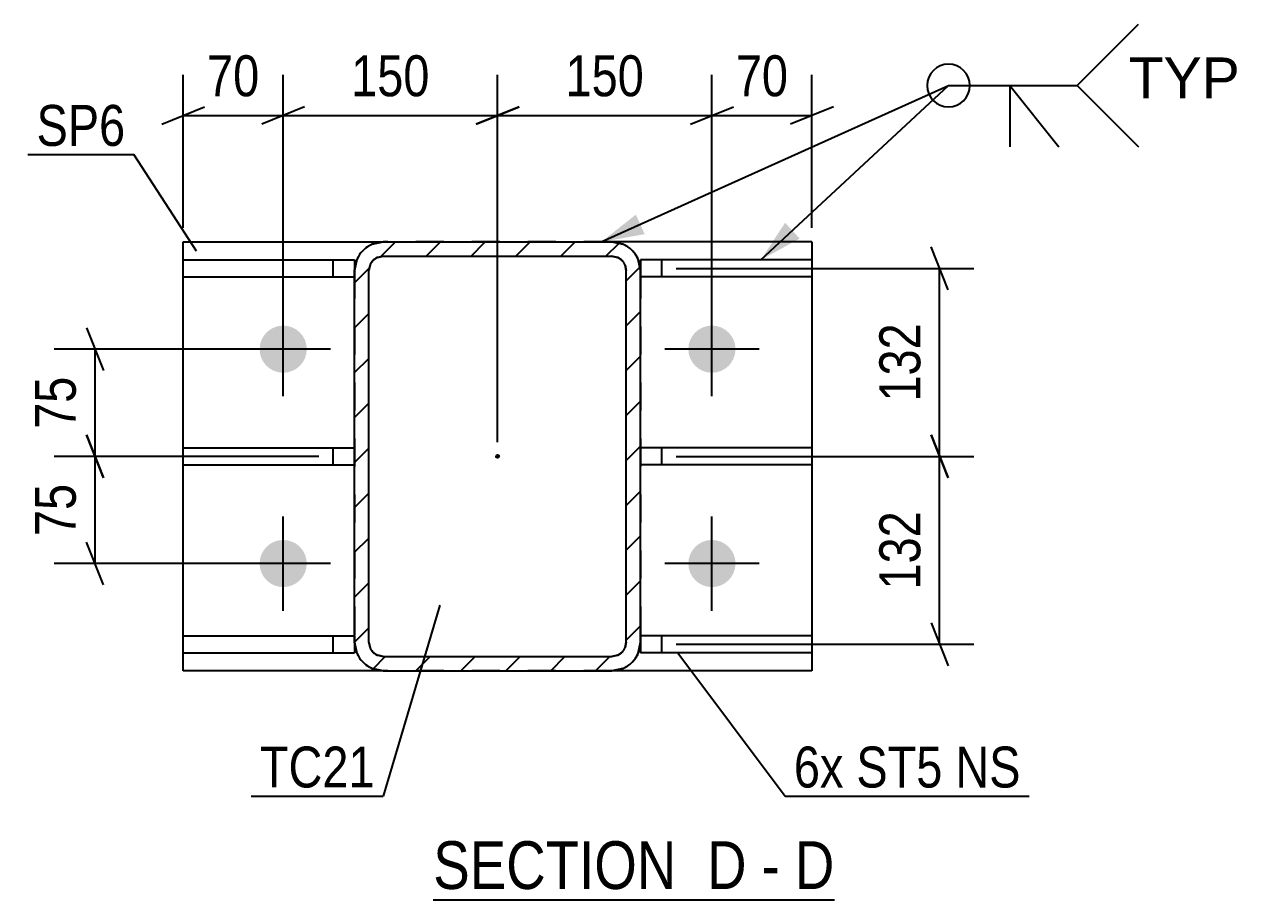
# Model space of a CAD drawing. Header units: millimetres. Extents: x 0 to 1189, y 0 to 841.
# Drawn here: x 319.6 to 404.7, y 259.9 to 321.2 of the extents above; entities that cross this region are included whole.
import ezdxf

# ---------------------------------------------------------------- set-up
doc = ezdxf.new("R2010")
doc.units = ezdxf.units.MM
doc.linetypes.add('DXK_LINE_DOT2', pattern=[3.9198, 1.9599, -1.9599])
doc.linetypes.add('DXK_LINE_DOT3', pattern=[5.9187, 2.979, -0.9799, 0.9799, -0.9799])
doc.styles.add('Arial', font='ARIAL.TTF', dxfattribs={"height": 0.2})
doc.styles.add('Arial Narrow', font='ARIALN.TTF', dxfattribs={"height": 0.2})

# ---------------------------------------------------------------- blocks, each defined once
blk = doc.blocks.new('Unknown-284935191-14 - 2940')
at = {"color": 6, "linetype": 'Continuous'}
blk.add_line((348.222, 259.901), (376.293, 259.901), dxfattribs=at)
at = {"color": 0, "linetype": 'Continuous'}
for points in [[(366.331, 260.651), (366.331, 264.151), (348.222, 264.151), (348.222, 260.651)], [(370.149, 260.651), (370.149, 264.151), (367.381, 264.151), (367.381, 260.651)], [(372.474, 260.651), (372.474, 264.151), (371.199, 264.151), (371.199, 260.651)], [(376.293, 260.651), (376.293, 264.151), (373.524, 264.151), (373.524, 260.651)]]:
    blk.add_wipeout(points, dxfattribs=at)
at = {"color": 7, "linetype": 'Continuous', "style": 'Arial Narrow'}
for s, height, p in [('SECTION ', 3.3405, (348.222, 260.651)), ('D', 3.34, (367.381, 260.651)), ('D', 3.34, (373.524, 260.651)), ('-', 3.34, (371.199, 260.651))]:
    blk.add_text(s, height=height, dxfattribs=at).set_placement(p)
blk = doc.blocks.new('Part-284935191-2991 - 2940')
at = {"color": 2, "linetype": 'Continuous'}
for p, q in [((374.723, 304.675), (362.723, 304.675)), ((362.723, 304.675), (362.723, 303.925)), ((374.723, 304.675), (374.723, 303.475)), ((374.723, 303.475), (362.723, 303.475))]:
    blk.add_line(p, q, dxfattribs=at)
at = {"color": 7, "linetype": 'DXK_LINE_DOT2'}
for p, q in [((364.223, 303.475), (364.223, 304.675)), ((362.723, 303.475), (362.723, 303.925))]:
    blk.add_line(p, q, dxfattribs=at)
blk = doc.blocks.new('Part-284935191-2986 - 2940')
at = {"color": 2, "linetype": 'Continuous'}
for p, q in [((374.723, 278.375), (362.723, 278.375)), ((374.723, 278.375), (374.723, 277.175)), ((362.723, 277.925), (362.723, 277.175)), ((374.723, 277.175), (362.723, 277.175))]:
    blk.add_line(p, q, dxfattribs=at)
at = {"color": 7, "linetype": 'DXK_LINE_DOT2'}
for p, q in [((362.723, 278.375), (362.723, 277.925)), ((364.223, 277.175), (364.223, 278.375))]:
    blk.add_line(p, q, dxfattribs=at)
blk = doc.blocks.new('Bolt-284935191-2946 - 2940')
at = {"linetype": 'Continuous'}
for points in [[(336.073, 298.425, -1), (339.373, 298.425, -1)], [(366.073, 298.425, -1), (369.373, 298.425, -1)], [(336.073, 283.425, -1), (339.373, 283.425, -1)], [(366.073, 283.425, -1), (369.373, 283.425, -1)]]:
    blk.add_hatch(color=1, dxfattribs=at).paths.add_polyline_path(points)
at = {"color": 1, "linetype": 'Continuous'}
for p, q in [((337.723, 295.125), (337.723, 301.725)), ((367.723, 295.125), (367.723, 301.725)), ((341.023, 298.425), (334.423, 298.425)), ((371.023, 298.425), (364.423, 298.425)), ((337.723, 280.125), (337.723, 286.725)), ((367.723, 280.125), (367.723, 286.725)), ((341.023, 283.425), (334.423, 283.425)), ((371.023, 283.425), (364.423, 283.425))]:
    blk.add_line(p, q, dxfattribs=at)
blk = doc.blocks.new('Part-284935191-2981 - 2940')
at = {"color": 2, "linetype": 'Continuous'}
for p, q in [((374.723, 291.525), (362.723, 291.525)), ((374.723, 291.525), (374.723, 290.325)), ((374.723, 290.325), (362.723, 290.325))]:
    blk.add_line(p, q, dxfattribs=at)
at = {"color": 7, "linetype": 'DXK_LINE_DOT2'}
for p, q in [((362.723, 291.525), (362.723, 290.325)), ((364.223, 290.325), (364.223, 291.525))]:
    blk.add_line(p, q, dxfattribs=at)
blk = doc.blocks.new('Part-284935191-2996 - 2940')
at = {"color": 2, "linetype": 'Continuous'}
for p, q in [((330.723, 290.325), (330.723, 291.525)), ((330.723, 291.525), (342.723, 291.525)), ((330.723, 290.325), (342.723, 290.325))]:
    blk.add_line(p, q, dxfattribs=at)
at = {"color": 7, "linetype": 'DXK_LINE_DOT2'}
for p, q in [((341.223, 290.325), (341.223, 291.525)), ((342.723, 291.525), (342.723, 290.325))]:
    blk.add_line(p, q, dxfattribs=at)
blk = doc.blocks.new('Part-284935191-3001 - 2940')
at = {"color": 2, "linetype": 'Continuous'}
for p, q in [((330.723, 277.175), (330.723, 278.375)), ((330.723, 278.375), (342.723, 278.375)), ((342.723, 277.925), (342.723, 277.175)), ((330.723, 277.175), (342.723, 277.175))]:
    blk.add_line(p, q, dxfattribs=at)
at = {"color": 7, "linetype": 'DXK_LINE_DOT2'}
for p, q in [((341.223, 277.175), (341.223, 278.375)), ((342.723, 278.375), (342.723, 277.925))]:
    blk.add_line(p, q, dxfattribs=at)
blk = doc.blocks.new('Part-284935191-3006 - 2940')
at = {"color": 2, "linetype": 'Continuous'}
for p, q in [((330.723, 303.475), (330.723, 304.675)), ((330.723, 304.675), (342.723, 304.675)), ((342.723, 304.675), (342.723, 303.925)), ((330.723, 303.475), (342.723, 303.475))]:
    blk.add_line(p, q, dxfattribs=at)
at = {"color": 7, "linetype": 'DXK_LINE_DOT2'}
for p, q in [((341.223, 303.475), (341.223, 304.675)), ((342.723, 303.925), (342.723, 303.475))]:
    blk.add_line(p, q, dxfattribs=at)
blk = doc.blocks.new('Part-284935191-3019 - 2940')
at = {"color": 2, "linetype": 'Continuous'}
for p, q in [((330.723, 275.925), (330.723, 305.925)), ((330.723, 305.925), (344.723, 305.925)), ((374.723, 305.925), (360.723, 305.925)), ((374.723, 305.925), (374.723, 275.925)), ((344.723, 275.925), (330.723, 275.925)), ((374.723, 275.925), (360.723, 275.925))]:
    blk.add_line(p, q, dxfattribs=at)
at = {"color": 7, "linetype": 'DXK_LINE_DOT2'}
for p, q in [((360.723, 305.925), (344.723, 305.925)), ((360.723, 275.925), (344.723, 275.925))]:
    blk.add_line(p, q, dxfattribs=at)
blk = doc.blocks.new('Part-284935191-3036 - 2940')
at = {"linetype": 'Continuous'}
h = blk.add_hatch(dxfattribs=at)
h.set_pattern_fill('', scale=0.7, style=0, pattern_type=0)
h.set_pattern_definition([(45, (342.7228, 277.9245), (-1.57154, 1.57154), [])])
h.paths.add_polyline_path([(342.723, 303.925), (342.723, 277.925), (342.875, 277.159), (343.309, 276.51), (343.957, 276.077), (344.723, 275.925), (360.723, 275.925), (361.488, 276.077), (362.137, 276.51), (362.571, 277.159), (362.723, 277.925), (362.723, 303.925), (362.571, 304.69), (362.137, 305.339), (361.488, 305.772), (360.723, 305.925), (344.723, 305.925), (343.957, 305.772), (343.309, 305.339), (342.875, 304.69)])
h.paths.add_polyline_path([(344.016, 304.632), (344.34, 304.848), (344.723, 304.925), (360.723, 304.925), (361.106, 304.848), (361.43, 304.632), (361.647, 304.307), (361.723, 303.925), (361.723, 277.925), (361.647, 277.542), (361.43, 277.217), (361.106, 277.001), (360.723, 276.925), (344.723, 276.925), (344.34, 277.001), (344.016, 277.217), (343.799, 277.542), (343.723, 277.925), (343.723, 303.925), (343.799, 304.307)])
blk.add_hatch(color=246, dxfattribs=at).paths.add_polyline_path([(352.723, 290.825, -1), (352.723, 291.025, -1)])
at = {"color": 7, "linetype": 'DXK_LINE_DOT2'}
for p, q in [((343.957, 305.772), (344.723, 305.925)), ((344.723, 305.925), (360.723, 305.925)), ((360.723, 305.925), (361.488, 305.772)), ((342.723, 303.925), (342.875, 304.69)), ((344.723, 304.925), (344.34, 304.848)), ((344.723, 304.925), (360.723, 304.925)), ((361.106, 304.848), (360.723, 304.925)), ((362.571, 304.69), (362.723, 303.925)), ((342.723, 303.925), (342.723, 277.925)), ((343.799, 304.307), (343.723, 303.925)), ((343.723, 277.925), (343.723, 303.925)), ((361.723, 303.925), (361.647, 304.307)), ((361.723, 277.925), (361.723, 303.925)), ((362.723, 303.925), (362.723, 277.925)), ((342.875, 277.159), (342.723, 277.925)), ((343.723, 277.925), (343.799, 277.542)), ((361.647, 277.542), (361.723, 277.925)), ((362.723, 277.925), (362.571, 277.159)), ((344.34, 277.001), (344.723, 276.925)), ((344.723, 276.925), (360.723, 276.925)), ((360.723, 276.925), (361.106, 277.001)), ((344.723, 275.925), (343.957, 276.077)), ((344.723, 275.925), (360.723, 275.925)), ((361.488, 276.077), (360.723, 275.925))]:
    blk.add_line(p, q, dxfattribs=at)
at = {"color": 2, "linetype": 'Continuous'}
for p, q in [((344.723, 305.925), (343.957, 305.772)), ((344.723, 305.925), (360.723, 305.925)), ((361.488, 305.772), (360.723, 305.925)), ((342.875, 304.69), (342.723, 303.925)), ((344.34, 304.848), (344.723, 304.925)), ((344.723, 304.925), (360.723, 304.925)), ((360.723, 304.925), (361.106, 304.848)), ((362.723, 303.925), (362.571, 304.69)), ((342.723, 277.925), (342.723, 303.925)), ((343.723, 303.925), (343.799, 304.307)), ((343.723, 277.925), (343.723, 303.925)), ((361.647, 304.307), (361.723, 303.925)), ((361.723, 277.925), (361.723, 303.925)), ((362.723, 277.925), (362.723, 303.925)), ((342.723, 277.925), (342.875, 277.159)), ((343.799, 277.542), (343.723, 277.925)), ((361.723, 277.925), (361.647, 277.542)), ((362.571, 277.159), (362.723, 277.925)), ((344.723, 276.925), (344.34, 277.001)), ((344.723, 276.925), (360.723, 276.925)), ((361.106, 277.001), (360.723, 276.925)), ((343.957, 276.077), (344.723, 275.925)), ((344.723, 275.925), (360.723, 275.925)), ((360.723, 275.925), (361.488, 276.077))]:
    blk.add_line(p, q, dxfattribs=at)
at = {"color": 7, "linetype": 'DXK_LINE_DOT3'}
blk.add_line((352.723, 290.925), (352.723, 290.925), dxfattribs=at)
at = {"color": 246, "linetype": 'DXK_LINE_DOT2'}
blk.add_line((352.723, 290.925), (352.723, 290.925), dxfattribs=at)
at = {"color": 246, "linetype": 'Continuous'}
blk.add_circle((352.723, 290.925), 0.1, dxfattribs=at)
at = {"color": 7, "linetype": 'DXK_LINE_DOT2'}
for centre, radius, start, end in [((344.723, 303.925), 2, 112.5, 157.5), ((360.723, 303.925), 2, 22.5, 67.5), ((344.723, 303.925), 1, 112.5, 157.5), ((360.723, 303.925), 1, 22.5, 67.5), ((344.723, 277.925), 1, 202.5, 247.5), ((360.723, 277.925), 1, 292.5, 337.5), ((344.723, 277.925), 2, 202.5, 247.5), ((360.723, 277.925), 2, 292.5, 337.5)]:
    blk.add_arc(centre, radius, start, end, dxfattribs=at)
at = {"color": 2, "linetype": 'Continuous'}
for centre, radius, start, end in [((344.723, 303.925), 2, 112.5, 157.5), ((360.723, 303.925), 2, 22.5, 67.5), ((344.723, 303.925), 1, 112.5, 157.5), ((360.723, 303.925), 1, 22.5, 67.5), ((344.723, 277.925), 1, 202.5, 247.5), ((360.723, 277.925), 1, 292.5, 337.5), ((344.723, 277.925), 2, 202.5, 247.5), ((360.723, 277.925), 2, 292.5, 337.5)]:
    blk.add_arc(centre, radius, start, end, dxfattribs=at)
blk = doc.blocks.new('StraightDimension-284935191-12149 - 2940')
at = {"color": 7, "linetype": 'Continuous'}
for p, q in [((323.958, 292.425), (325.158, 289.425)), ((340.223, 290.925), (321.708, 290.925)), ((324.558, 283.425), (324.558, 290.925)), ((325.158, 281.925), (323.958, 284.925)), ((336.723, 283.425), (321.708, 283.425))]:
    blk.add_line(p, q, dxfattribs=at)
at = {"color": 0}
blk.add_wipeout([(323.808, 289.603), (319.608, 289.603), (319.608, 284.747), (323.808, 284.747)], dxfattribs=at)
at = {"color": 3, "style": 'Arial Narrow'}
blk.add_text('75', height=2.8633, rotation=90.00021, dxfattribs=at).set_placement((323.208, 285.347))
blk = doc.blocks.new('StraightDimension-284935191-12180 - 2940')
at = {"color": 7, "linetype": 'Continuous'}
for p, q in [((384.251, 302.575), (383.051, 305.575)), ((365.223, 304.075), (386.051, 304.075)), ((383.651, 290.925), (383.651, 304.075)), ((383.051, 292.425), (384.251, 289.425)), ((365.223, 290.925), (386.051, 290.925))]:
    blk.add_line(p, q, dxfattribs=at)
at = {"color": 0}
blk.add_wipeout([(382.901, 300.842), (378.701, 300.842), (378.701, 294.158), (382.901, 294.158)], dxfattribs=at)
at = {"color": 3, "style": 'Arial Narrow'}
blk.add_text('132', height=2.8633, rotation=90.00021, dxfattribs=at).set_placement((382.301, 294.758))
blk = doc.blocks.new('StraightDimension-284935191-3169 - 2940')
at = {"color": 7, "linetype": 'Continuous'}
for p, q in [((330.723, 306.925), (330.723, 317.623)), ((337.723, 299.425), (337.723, 317.623)), ((329.223, 314.173), (332.223, 315.373)), ((330.723, 314.773), (337.723, 314.773)), ((339.223, 315.373), (336.223, 314.173))]:
    blk.add_line(p, q, dxfattribs=at)
at = {"color": 0}
blk.add_wipeout([(336.651, 315.523), (336.651, 319.723), (331.795, 319.723), (331.795, 315.523)], dxfattribs=at)
at = {"color": 3, "style": 'Arial Narrow'}
blk.add_text('70', height=2.8633, dxfattribs=at).set_placement((332.395, 316.123))
blk = doc.blocks.new('StraightDimension-284935191-3179 - 2940')
at = {"color": 7, "linetype": 'Continuous'}
for p, q in [((367.723, 299.425), (367.723, 317.623)), ((374.723, 306.925), (374.723, 317.623)), ((366.223, 314.173), (369.223, 315.373)), ((367.723, 314.773), (374.723, 314.773)), ((376.223, 315.373), (373.223, 314.173))]:
    blk.add_line(p, q, dxfattribs=at)
at = {"color": 0}
blk.add_wipeout([(373.651, 315.523), (373.651, 319.723), (368.795, 319.723), (368.795, 315.523)], dxfattribs=at)
at = {"color": 3, "style": 'Arial Narrow'}
blk.add_text('70', height=2.8633, dxfattribs=at).set_placement((369.395, 316.123))
blk = doc.blocks.new('StraightDimension-284935191-3189 - 2940')
at = {"color": 7, "linetype": 'Continuous'}
for p, q in [((352.723, 291.927), (352.723, 317.623)), ((367.723, 299.425), (367.723, 317.623)), ((354.223, 315.373), (351.223, 314.173)), ((352.723, 314.773), (367.723, 314.773)), ((366.223, 314.173), (369.223, 315.373))]:
    blk.add_line(p, q, dxfattribs=at)
at = {"color": 0}
blk.add_wipeout([(363.565, 315.523), (363.565, 319.723), (356.881, 319.723), (356.881, 315.523)], dxfattribs=at)
at = {"color": 3, "style": 'Arial Narrow'}
blk.add_text('150', height=2.8633, dxfattribs=at).set_placement((357.481, 316.123))
blk = doc.blocks.new('StraightDimension-284935191-3200 - 2940')
at = {"color": 7, "linetype": 'Continuous'}
for p, q in [((337.723, 299.425), (337.723, 317.623)), ((352.723, 291.927), (352.723, 317.623)), ((339.223, 315.373), (336.223, 314.173)), ((337.723, 314.773), (352.723, 314.773)), ((351.223, 314.173), (354.223, 315.373))]:
    blk.add_line(p, q, dxfattribs=at)
at = {"color": 0}
blk.add_wipeout([(348.565, 315.523), (348.565, 319.723), (341.881, 319.723), (341.881, 315.523)], dxfattribs=at)
at = {"color": 3, "style": 'Arial Narrow'}
blk.add_text('150', height=2.8633, dxfattribs=at).set_placement((342.481, 316.123))
blk = doc.blocks.new('StraightDimension-284935191-12148 - 2940')
at = {"color": 7, "linetype": 'Continuous'}
for p, q in [((323.958, 299.925), (325.158, 296.925)), ((336.723, 298.425), (321.708, 298.425)), ((324.558, 290.925), (324.558, 298.425)), ((325.158, 289.425), (323.958, 292.425)), ((340.223, 290.925), (321.708, 290.925))]:
    blk.add_line(p, q, dxfattribs=at)
at = {"color": 0}
blk.add_wipeout([(323.808, 297.103), (319.608, 297.103), (319.608, 292.247), (323.808, 292.247)], dxfattribs=at)
at = {"color": 3, "style": 'Arial Narrow'}
blk.add_text('75', height=2.8633, rotation=90.00021, dxfattribs=at).set_placement((323.208, 292.847))
blk = doc.blocks.new('StraightDimension-284935191-12181 - 2940')
at = {"color": 7, "linetype": 'Continuous'}
for p, q in [((384.251, 289.425), (383.051, 292.425)), ((365.223, 290.925), (386.051, 290.925)), ((383.651, 277.775), (383.651, 290.925)), ((383.051, 279.275), (384.251, 276.275)), ((365.223, 277.775), (386.051, 277.775))]:
    blk.add_line(p, q, dxfattribs=at)
at = {"color": 0}
blk.add_wipeout([(382.901, 287.692), (378.701, 287.692), (378.701, 281.008), (382.901, 281.008)], dxfattribs=at)
at = {"color": 3, "style": 'Arial Narrow'}
blk.add_text('132', height=2.8633, rotation=90.00021, dxfattribs=at).set_placement((382.301, 281.608))
blk = doc.blocks.new('WeldMark-284935191-12267 - 2940')
at = {"linetype": 'Continuous'}
for points in [[(363.016, 306.473), (359.973, 305.925), (362.4, 307.84)], [(373.859, 306.168), (371.151, 304.675), (372.838, 307.267)]]:
    blk.add_hatch(color=30, dxfattribs=at).paths.add_polyline_path(points)
at = {"color": 30, "linetype": 'Continuous'}
for p, q in [((359.973, 305.925), (384.275, 316.871)), ((371.151, 304.675), (384.275, 316.871)), ((384.275, 316.871), (393.275, 316.871))]:
    blk.add_line(p, q, dxfattribs=at)
at = {"color": 3, "linetype": 'Continuous'}
for q in [(391.99, 312.586), (388.561, 312.586)]:
    blk.add_line((388.561, 316.871), q, dxfattribs=at)
for start, end in [(90, 270), (270, 90)]:
    blk.add_arc((384.275, 316.871), 1.5, start, end, dxfattribs=at)
at = {"color": 0, "linetype": 'Continuous'}
blk.add_wipeout([(404.651, 315.971), (404.651, 318.971), (396.875, 318.971), (396.875, 315.971)], dxfattribs=at)
blk.add_wipeout([(404.651, 315.971), (404.651, 318.971), (396.875, 318.971), (396.875, 315.971)], dxfattribs=at)
at = {"color": 3, "linetype": 'Continuous'}
for q in [(397.561, 321.157), (397.561, 312.586)]:
    blk.add_line((393.275, 316.871), q, dxfattribs=at)
at = {"color": 3, "linetype": 'Continuous', "style": 'Arial'}
blk.add_text('TYP', height=2.8652, dxfattribs=at).set_placement((396.875, 315.971))
blk = doc.blocks.new('Mark-284935191-3015 - 2940')
at = {"color": 30, "linetype": 'Continuous'}
for p in [(319.864, 312.049), (331.653, 305.275)]:
    blk.add_line(p, (327.275, 312.049), dxfattribs=at)
at = {"color": 0}
blk.add_wipeout([(326.675, 312.649), (326.675, 315.649), (320.464, 315.649), (320.464, 312.649)], dxfattribs=at)
blk.add_wipeout([(326.675, 312.649), (326.675, 315.649), (320.464, 315.649), (320.464, 312.649)], dxfattribs=at)
at = {"color": 3, "style": 'Arial Narrow'}
blk.add_text('SP6', height=2.8633, dxfattribs=at).set_placement((320.464, 312.649))
blk = doc.blocks.new('Mark-284935191-3032 - 2940')
at = {"color": 30, "linetype": 'Continuous'}
for p in [(348.677, 280.521), (335.493, 267.152)]:
    blk.add_line(p, (344.729, 267.152), dxfattribs=at)
at = {"color": 0}
blk.add_wipeout([(344.129, 267.752), (344.129, 270.752), (336.093, 270.752), (336.093, 267.752)], dxfattribs=at)
blk.add_wipeout([(344.129, 267.752), (344.129, 270.752), (336.093, 270.752), (336.093, 267.752)], dxfattribs=at)
at = {"color": 3, "style": 'Arial Narrow'}
blk.add_text('TC21', height=2.8633, dxfattribs=at).set_placement((336.093, 267.752))
blk = doc.blocks.new('MarkSet-284935191-3266 - 2940')
at = {"color": 30, "linetype": 'Continuous'}
for p, q in [((365.331, 277.175), (372.857, 267.151)), ((372.857, 267.151), (389.92, 267.151))]:
    blk.add_line(p, q, dxfattribs=at)
at = {"color": 0}
for points in [[(376.929, 267.751), (376.929, 270.751), (373.457, 270.751), (373.457, 267.751)], [(383.855, 267.751), (383.855, 270.751), (377.829, 270.751), (377.829, 267.751)], [(389.32, 267.751), (389.32, 270.751), (384.755, 270.751), (384.755, 267.751)]]:
    blk.add_wipeout(points, dxfattribs=at)
for points in [[(376.929, 267.751), (376.929, 270.751), (373.457, 270.751), (373.457, 267.751)], [(383.855, 267.751), (383.855, 270.751), (377.829, 270.751), (377.829, 267.751)], [(389.32, 267.751), (389.32, 270.751), (384.755, 270.751), (384.755, 267.751)]]:
    blk.add_wipeout(points, dxfattribs=at)
at = {"color": 3, "style": 'Arial Narrow'}
for s, p in [('6x', (373.457, 267.751)), ('ST5', (377.829, 267.751)), ('NS', (384.755, 267.751))]:
    blk.add_text(s, height=2.8633, dxfattribs=at).set_placement(p)

msp = doc.modelspace()

# ---------------------------------------------------------------- block references
for name in ['Part-284935191-3019 - 2940', 'Part-284935191-3036 - 2940', 'Part-284935191-3006 - 2940', 'Part-284935191-2991 - 2940', 'Bolt-284935191-2946 - 2940', 'Part-284935191-2996 - 2940', 'Part-284935191-2981 - 2940', 'Part-284935191-3001 - 2940', 'Part-284935191-2986 - 2940', 'Unknown-284935191-14 - 2940']:
    msp.add_blockref(name, (0, 0))

# ---------------------------------------------------------------- next in the draw order: block references
for name in ['StraightDimension-284935191-3169 - 2940', 'StraightDimension-284935191-12180 - 2940', 'StraightDimension-284935191-12149 - 2940', 'Mark-284935191-3032 - 2940']:
    msp.add_blockref(name, (0, 0))

# ---------------------------------------------------------------- next in the draw order: block references
for name in ['StraightDimension-284935191-3179 - 2940', 'Mark-284935191-3015 - 2940']:
    msp.add_blockref(name, (0, 0))

# ---------------------------------------------------------------- next in the draw order: block references
msp.add_blockref('StraightDimension-284935191-3189 - 2940', (0, 0))

# ---------------------------------------------------------------- next in the draw order: block references
for name in ['WeldMark-284935191-12267 - 2940', 'StraightDimension-284935191-3200 - 2940', 'StraightDimension-284935191-12181 - 2940']:
    msp.add_blockref(name, (0, 0))

# ---------------------------------------------------------------- next in the draw order: block references
for name in ['StraightDimension-284935191-12148 - 2940', 'MarkSet-284935191-3266 - 2940']:
    msp.add_blockref(name, (0, 0))

doc.saveas('drawing.dxf')
